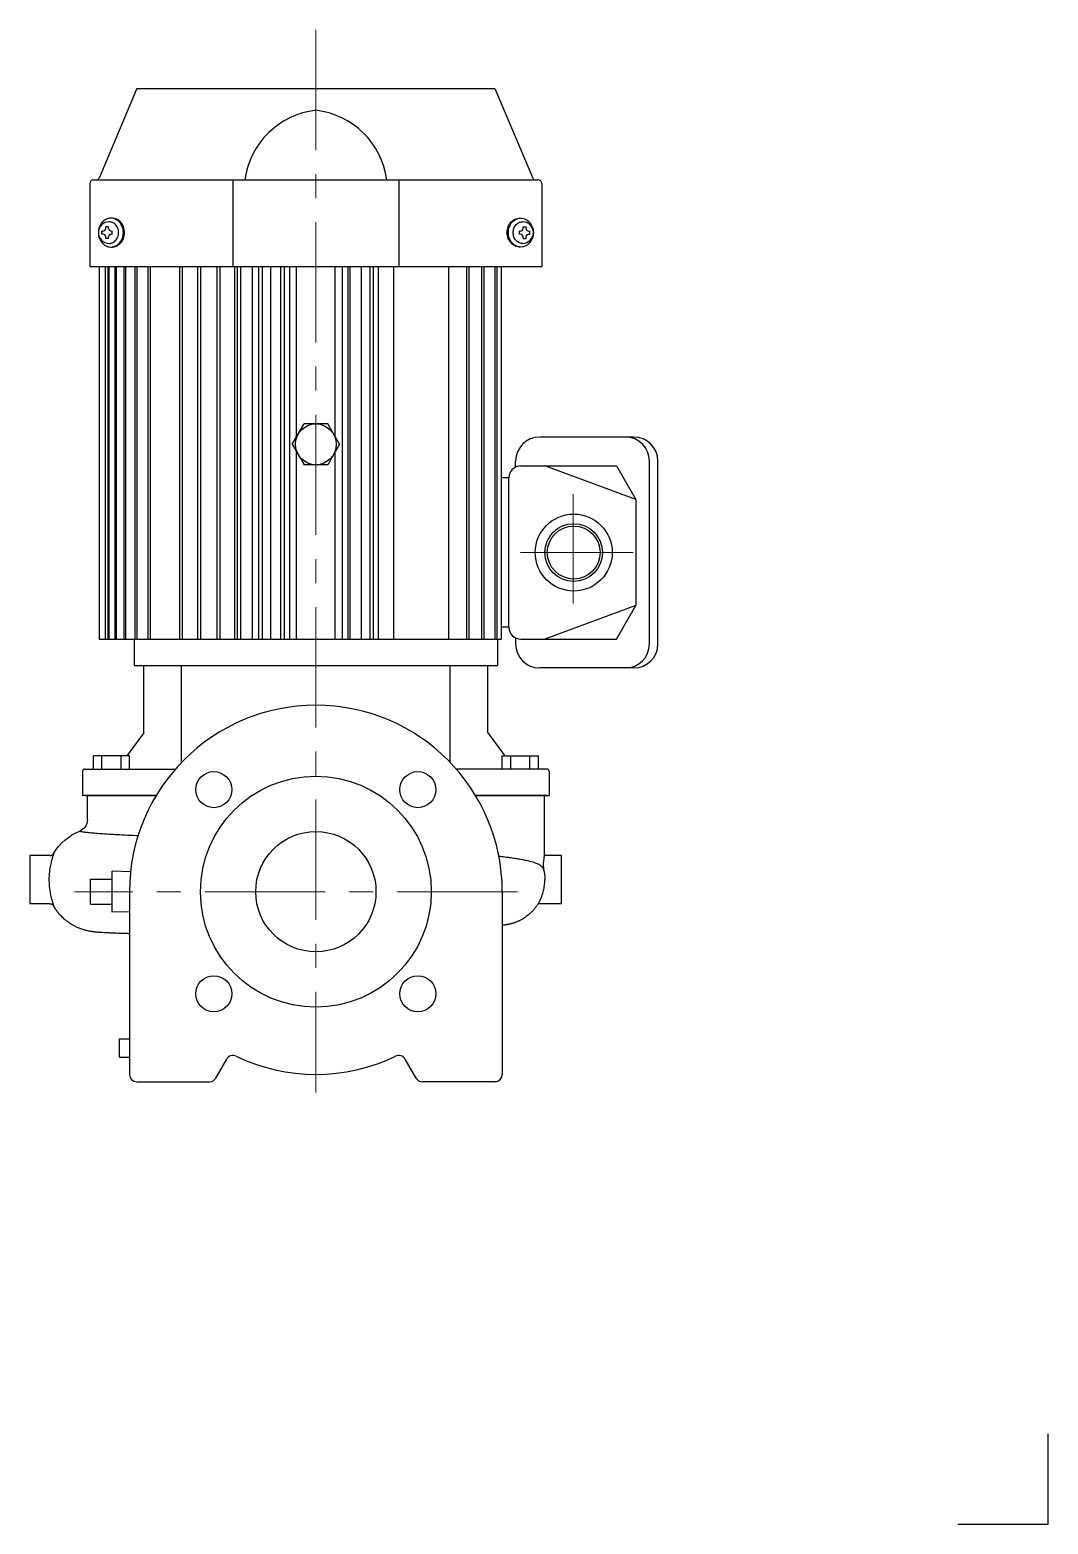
# Model space of a CAD drawing. Extents: x 0 to 1820, y 0 to 1285.
# Drawn here: x 1397 to 1820, y 0 to 621 of the extents above; entities that cross this region are included whole.
import ezdxf

# ---------------------------------------------------------------- set-up
doc = ezdxf.new("R2010")
doc.units = 0
doc.header["$LTSCALE"] = 40
doc.header["$MEASUREMENT"] = 0
doc.linetypes.add('CENTER', pattern=[2, 1.25, -0.25, 0.25, -0.25])
doc.layers.get('Defpoints').update_dxf_attribs({"color": 8, "linetype": 'CONTINUOUS'})
doc.layers.add('DETAIL', color=7, linetype='CONTINUOUS')

msp = doc.modelspace()

# ---------------------------------------------------------------- linework, layer by layer
at = {"layer": 'Defpoints'}
for p, q in [((1820, 0), (1820, 37.5)), ((1782.5, 0), (1820, 0))]:
    msp.add_line(p, q, dxfattribs=at)
at = {"layer": 'DETAIL', "color": 4, "linetype": 'CENTER', "lineweight": 13}
for p, q in [((1515.562, 621.266), (1515.562, 179.408)), ((1622.562, 428.199), (1622.562, 382.793)), ((1622.562, 428.199), (1622.562, 382.793)), ((1622.562, 428.199), (1622.562, 383.666)), ((1647.512, 403.953), (1600.619, 403.953)), ((1599.399, 262.953), (1415.215, 262.953))]:
    msp.add_line(p, q, dxfattribs=at)
at = {"layer": 'DETAIL'}
for p, q in [((1441.162, 596.953), (1425.421, 559.559)), ((1441.162, 596.953), (1589.962, 596.953)), ((1589.962, 596.953), (1605.702, 559.559)), ((1421.562, 557.353), (1421.562, 522.953)), ((1423.162, 558.953), (1607.962, 558.953)), ((1481.037, 558.953), (1481.037, 522.953)), ((1550.086, 558.953), (1550.086, 522.953)), ((1609.562, 557.353), (1609.562, 522.953)), ((1426.135, 540.507), (1425.839, 539.98)), ((1426.478, 540.995), (1426.135, 540.507)), ((1426.862, 541.439), (1426.478, 540.995)), ((1427.285, 541.834), (1426.862, 541.439)), ((1427.741, 542.176), (1427.285, 541.834)), ((1428.226, 542.461), (1427.741, 542.176)), ((1428.733, 542.686), (1428.226, 542.461)), ((1429.259, 542.849), (1428.733, 542.686)), ((1429.796, 542.947), (1429.259, 542.849)), ((1430.046, 541.455), (1429.639, 541.48)), ((1430.339, 542.98), (1429.796, 542.947)), ((1430.448, 541.381), (1430.046, 541.455)), ((1430.882, 542.947), (1430.339, 542.98)), ((1430.841, 541.26), (1430.448, 541.381)), ((1431.15, 542.969), (1430.589, 542.973)), ((1431.221, 541.091), (1430.841, 541.26)), ((1431.419, 542.849), (1430.882, 542.947)), ((1431.707, 542.896), (1431.15, 542.969)), ((1431.584, 540.877), (1431.221, 541.091)), ((1431.945, 542.686), (1431.419, 542.849)), ((1431.925, 540.62), (1431.584, 540.877)), ((1432.253, 542.753), (1431.707, 542.896)), ((1432.242, 540.324), (1431.925, 540.62)), ((1432.452, 542.461), (1431.945, 542.686)), ((1432.784, 542.544), (1432.253, 542.753)), ((1432.937, 542.176), (1432.452, 542.461)), ((1433.291, 542.27), (1432.784, 542.544)), ((1433.393, 541.834), (1432.937, 542.176)), ((1433.771, 541.934), (1433.291, 542.27)), ((1433.816, 541.439), (1433.393, 541.834)), ((1434.216, 541.54), (1433.771, 541.934)), ((1434.2, 540.995), (1433.816, 541.439)), ((1434.543, 540.507), (1434.2, 540.995)), ((1434.622, 541.094), (1434.216, 541.54)), ((1434.839, 539.98), (1434.543, 540.507)), ((1434.983, 540.599), (1434.622, 541.094)), ((1435.297, 540.063), (1434.983, 540.599)), ((1595.826, 540.063), (1596.14, 540.599)), ((1596.14, 540.599), (1596.502, 541.094)), ((1596.284, 539.98), (1596.581, 540.507)), ((1596.502, 541.094), (1596.907, 541.54)), ((1596.581, 540.507), (1596.923, 540.995)), ((1596.907, 541.54), (1597.353, 541.934)), ((1596.923, 540.995), (1597.307, 541.439)), ((1597.307, 541.439), (1597.73, 541.834)), ((1597.353, 541.934), (1597.832, 542.27)), ((1597.73, 541.834), (1598.186, 542.176)), ((1597.832, 542.27), (1598.339, 542.544)), ((1598.186, 542.176), (1598.671, 542.461)), ((1598.339, 542.544), (1598.87, 542.753)), ((1598.671, 542.461), (1599.179, 542.686)), ((1598.87, 542.753), (1599.417, 542.896)), ((1598.881, 540.324), (1599.198, 540.62)), ((1599.179, 542.686), (1599.704, 542.849)), ((1599.198, 540.62), (1599.539, 540.877)), ((1599.417, 542.896), (1599.974, 542.969)), ((1599.539, 540.877), (1599.902, 541.091)), ((1599.704, 542.849), (1600.241, 542.947)), ((1599.902, 541.091), (1600.282, 541.26)), ((1599.974, 542.969), (1600.534, 542.973)), ((1600.241, 542.947), (1600.784, 542.98)), ((1600.282, 541.26), (1600.675, 541.381)), ((1600.675, 541.381), (1601.078, 541.455)), ((1600.784, 542.98), (1601.327, 542.947)), ((1601.078, 541.455), (1601.484, 541.48)), ((1601.327, 542.947), (1601.865, 542.849)), ((1601.865, 542.849), (1602.39, 542.686)), ((1602.39, 542.686), (1602.898, 542.461)), ((1602.898, 542.461), (1603.382, 542.176)), ((1603.382, 542.176), (1603.838, 541.834)), ((1603.838, 541.834), (1604.261, 541.439)), ((1604.261, 541.439), (1604.646, 540.995)), ((1604.646, 540.995), (1604.988, 540.507)), ((1604.988, 540.507), (1605.284, 539.98)), ((1425.171, 537.607), (1425.143, 536.98)), ((1425.143, 536.98), (1425.171, 536.353)), ((1425.256, 538.227), (1425.171, 537.607)), ((1425.171, 536.353), (1425.256, 535.732)), ((1425.397, 538.834), (1425.256, 538.227)), ((1425.256, 535.732), (1425.397, 535.126)), ((1425.592, 539.42), (1425.397, 538.834)), ((1425.397, 535.126), (1425.592, 534.539)), ((1425.839, 539.98), (1425.592, 539.42)), ((1425.592, 534.539), (1425.839, 533.98)), ((1426.987, 537.553), (1426.637, 537.553)), ((1426.637, 536.353), (1426.637, 537.553)), ((1426.987, 536.353), (1426.637, 536.353)), ((1429.387, 539.403), (1428.187, 539.403)), ((1428.187, 538.753), (1428.187, 539.403)), ((1428.187, 534.503), (1428.187, 535.153)), ((1429.387, 534.503), (1428.187, 534.503)), ((1429.387, 538.753), (1429.387, 539.403)), ((1429.387, 534.503), (1429.387, 535.153)), ((1430.587, 537.553), (1430.937, 537.553)), ((1430.587, 536.353), (1430.937, 536.353)), ((1430.937, 536.353), (1430.937, 537.553)), ((1432.53, 539.991), (1432.242, 540.324)), ((1432.786, 539.625), (1432.53, 539.991)), ((1432.53, 533.969), (1432.786, 534.335)), ((1433.008, 539.23), (1432.786, 539.625)), ((1432.786, 534.335), (1433.008, 534.73)), ((1433.193, 538.81), (1433.008, 539.23)), ((1433.008, 534.73), (1433.193, 535.15)), ((1433.339, 538.37), (1433.193, 538.81)), ((1433.193, 535.15), (1433.339, 535.589)), ((1433.444, 537.915), (1433.339, 538.37)), ((1433.339, 535.589), (1433.444, 536.044)), ((1433.508, 537.45), (1433.444, 537.915)), ((1433.444, 536.044), (1433.508, 536.509)), ((1433.529, 536.98), (1433.508, 537.45)), ((1433.508, 536.509), (1433.529, 536.98)), ((1435.086, 539.42), (1434.839, 539.98)), ((1434.839, 533.98), (1435.086, 534.539)), ((1435.281, 538.834), (1435.086, 539.42)), ((1435.086, 534.539), (1435.281, 535.126)), ((1435.421, 538.227), (1435.281, 538.834)), ((1435.281, 535.126), (1435.421, 535.732)), ((1435.559, 539.49), (1435.297, 540.063)), ((1435.297, 533.897), (1435.559, 534.469)), ((1435.506, 537.607), (1435.421, 538.227)), ((1435.421, 535.732), (1435.506, 536.353)), ((1435.535, 536.98), (1435.506, 537.607)), ((1435.506, 536.353), (1435.535, 536.98)), ((1435.765, 538.889), (1435.559, 539.49)), ((1435.559, 534.469), (1435.765, 535.071)), ((1435.915, 538.265), (1435.765, 538.889)), ((1435.765, 535.071), (1435.915, 535.695)), ((1436.005, 537.626), (1435.915, 538.265)), ((1435.915, 535.695), (1436.005, 536.334)), ((1436.035, 536.98), (1436.005, 537.626)), ((1436.005, 536.334), (1436.035, 536.98)), ((1595.088, 536.98), (1595.118, 537.626)), ((1595.118, 536.334), (1595.088, 536.98)), ((1595.118, 537.626), (1595.208, 538.265)), ((1595.208, 535.695), (1595.118, 536.334)), ((1595.208, 538.265), (1595.358, 538.889)), ((1595.358, 535.071), (1595.208, 535.695)), ((1595.358, 538.889), (1595.565, 539.49)), ((1595.565, 534.469), (1595.358, 535.071)), ((1595.565, 539.49), (1595.826, 540.063)), ((1595.826, 533.897), (1595.565, 534.469)), ((1595.588, 536.98), (1595.617, 537.607)), ((1595.617, 536.353), (1595.588, 536.98)), ((1595.617, 537.607), (1595.702, 538.227)), ((1595.702, 535.732), (1595.617, 536.353)), ((1595.702, 538.227), (1595.843, 538.834)), ((1595.843, 535.126), (1595.702, 535.732)), ((1595.843, 538.834), (1596.037, 539.42)), ((1596.037, 534.539), (1595.843, 535.126)), ((1596.037, 539.42), (1596.284, 539.98)), ((1596.284, 533.98), (1596.037, 534.539)), ((1597.594, 536.98), (1597.616, 537.45)), ((1597.616, 536.509), (1597.594, 536.98)), ((1597.616, 537.45), (1597.679, 537.915)), ((1597.679, 536.044), (1597.616, 536.509)), ((1597.679, 537.915), (1597.785, 538.37)), ((1597.785, 535.589), (1597.679, 536.044)), ((1597.785, 538.37), (1597.931, 538.81)), ((1597.931, 535.15), (1597.785, 535.589)), ((1597.931, 538.81), (1598.115, 539.23)), ((1598.115, 534.73), (1597.931, 535.15)), ((1598.115, 539.23), (1598.337, 539.625)), ((1598.337, 534.335), (1598.115, 534.73)), ((1598.337, 539.625), (1598.593, 539.991)), ((1598.593, 533.969), (1598.337, 534.335)), ((1598.593, 539.991), (1598.881, 540.324)), ((1600.186, 536.353), (1600.186, 537.553)), ((1600.536, 537.553), (1600.186, 537.553)), ((1600.536, 536.353), (1600.186, 536.353)), ((1601.736, 539.403), (1602.936, 539.403)), ((1601.736, 538.753), (1601.736, 539.403)), ((1601.736, 534.503), (1601.736, 535.153)), ((1601.736, 534.503), (1602.936, 534.503)), ((1602.936, 538.753), (1602.936, 539.403)), ((1602.936, 534.503), (1602.936, 535.153)), ((1604.136, 537.553), (1604.486, 537.553)), ((1604.136, 536.353), (1604.486, 536.353)), ((1604.486, 536.353), (1604.486, 537.553)), ((1605.284, 539.98), (1605.531, 539.42)), ((1605.531, 534.539), (1605.284, 533.98)), ((1605.531, 539.42), (1605.726, 538.834)), ((1605.726, 535.126), (1605.531, 534.539)), ((1605.726, 538.834), (1605.867, 538.227)), ((1605.867, 535.732), (1605.726, 535.126)), ((1605.867, 538.227), (1605.952, 537.607)), ((1605.952, 536.353), (1605.867, 535.732)), ((1605.952, 537.607), (1605.98, 536.98)), ((1605.98, 536.98), (1605.952, 536.353)), ((1425.839, 533.98), (1426.135, 533.453)), ((1426.135, 533.453), (1426.478, 532.965)), ((1426.478, 532.965), (1426.862, 532.521)), ((1426.862, 532.521), (1427.285, 532.126)), ((1427.285, 532.126), (1427.741, 531.784)), ((1427.741, 531.784), (1428.226, 531.499)), ((1428.226, 531.499), (1428.733, 531.273)), ((1428.733, 531.273), (1429.259, 531.111)), ((1429.259, 531.111), (1429.796, 531.013)), ((1429.639, 532.48), (1430.046, 532.504)), ((1429.796, 531.013), (1430.339, 530.98)), ((1430.046, 532.504), (1430.448, 532.578)), ((1430.339, 530.98), (1430.882, 531.013)), ((1430.448, 532.578), (1430.841, 532.7)), ((1430.589, 530.987), (1431.15, 530.991)), ((1430.841, 532.7), (1431.221, 532.869)), ((1430.882, 531.013), (1431.419, 531.111)), ((1431.15, 530.991), (1431.707, 531.064)), ((1431.221, 532.869), (1431.584, 533.083)), ((1431.419, 531.111), (1431.945, 531.273)), ((1431.584, 533.083), (1431.925, 533.339)), ((1431.707, 531.064), (1432.253, 531.206)), ((1431.925, 533.339), (1432.242, 533.636)), ((1431.945, 531.273), (1432.452, 531.499)), ((1432.242, 533.636), (1432.53, 533.969)), ((1432.253, 531.206), (1432.784, 531.416)), ((1432.452, 531.499), (1432.937, 531.784)), ((1432.784, 531.416), (1433.291, 531.69)), ((1432.937, 531.784), (1433.393, 532.126)), ((1433.291, 531.69), (1433.771, 532.026)), ((1433.393, 532.126), (1433.816, 532.521)), ((1433.771, 532.026), (1434.216, 532.419)), ((1433.816, 532.521), (1434.2, 532.965)), ((1434.2, 532.965), (1434.543, 533.453)), ((1434.216, 532.419), (1434.622, 532.866)), ((1434.543, 533.453), (1434.839, 533.98)), ((1434.622, 532.866), (1434.983, 533.36)), ((1434.983, 533.36), (1435.297, 533.897)), ((1596.14, 533.36), (1595.826, 533.897)), ((1596.502, 532.866), (1596.14, 533.36)), ((1596.581, 533.453), (1596.284, 533.98)), ((1596.907, 532.419), (1596.502, 532.866)), ((1596.923, 532.965), (1596.581, 533.453)), ((1597.353, 532.026), (1596.907, 532.419)), ((1597.307, 532.521), (1596.923, 532.965)), ((1597.73, 532.126), (1597.307, 532.521)), ((1597.832, 531.69), (1597.353, 532.026)), ((1598.186, 531.784), (1597.73, 532.126)), ((1598.339, 531.416), (1597.832, 531.69)), ((1598.671, 531.499), (1598.186, 531.784)), ((1598.87, 531.206), (1598.339, 531.416)), ((1598.881, 533.636), (1598.593, 533.969)), ((1599.179, 531.273), (1598.671, 531.499)), ((1599.417, 531.064), (1598.87, 531.206)), ((1599.198, 533.339), (1598.881, 533.636)), ((1599.704, 531.111), (1599.179, 531.273)), ((1599.539, 533.083), (1599.198, 533.339)), ((1599.974, 530.991), (1599.417, 531.064)), ((1599.902, 532.869), (1599.539, 533.083)), ((1600.241, 531.013), (1599.704, 531.111)), ((1600.282, 532.7), (1599.902, 532.869)), ((1600.534, 530.987), (1599.974, 530.991)), ((1600.784, 530.98), (1600.241, 531.013)), ((1600.675, 532.578), (1600.282, 532.7)), ((1601.078, 532.504), (1600.675, 532.578)), ((1601.327, 531.013), (1600.784, 530.98)), ((1601.484, 532.48), (1601.078, 532.504)), ((1601.865, 531.111), (1601.327, 531.013)), ((1602.39, 531.273), (1601.865, 531.111)), ((1602.898, 531.499), (1602.39, 531.273)), ((1603.382, 531.784), (1602.898, 531.499)), ((1603.838, 532.126), (1603.382, 531.784)), ((1604.261, 532.521), (1603.838, 532.126)), ((1604.646, 532.965), (1604.261, 532.521)), ((1604.988, 533.453), (1604.646, 532.965)), ((1605.284, 533.98), (1604.988, 533.453)), ((1421.562, 522.953), (1609.562, 522.953)), ((1425.478, 522.953), (1425.478, 367.953)), ((1428.024, 522.953), (1428.024, 367.953)), ((1429.128, 522.953), (1429.128, 367.953)), ((1429.534, 522.953), (1429.534, 367.953)), ((1431.942, 522.953), (1431.942, 367.953)), ((1432.496, 522.953), (1432.496, 367.953)), ((1435.671, 522.953), (1435.671, 367.953)), ((1436.368, 522.953), (1436.368, 367.953)), ((1440.276, 522.953), (1440.276, 367.953)), ((1441.108, 522.953), (1441.108, 367.953)), ((1445.719, 522.953), (1445.719, 367.953)), ((1446.657, 522.953), (1446.657, 367.953)), ((1458.804, 522.953), (1458.804, 367.953)), ((1459.969, 522.953), (1459.969, 367.953)), ((1466.317, 522.953), (1466.317, 367.953)), ((1467.57, 522.953), (1467.57, 367.953)), ((1474.361, 522.953), (1474.361, 367.953)), ((1475.705, 522.953), (1475.705, 367.953)), ((1481.729, 522.953), (1481.729, 367.953)), ((1482.873, 522.953), (1482.873, 367.953)), ((1484.273, 522.953), (1484.273, 367.953)), ((1489.079, 522.953), (1489.079, 367.953)), ((1491.73, 522.953), (1491.73, 367.953)), ((1493.181, 522.953), (1493.181, 367.953)), ((1496.72, 522.953), (1496.72, 367.953)), ((1500.855, 522.953), (1500.855, 367.953)), ((1502.338, 522.953), (1502.338, 367.953)), ((1504.567, 522.953), (1504.567, 367.953)), ((1507.562, 452.089), (1507.562, 522.953)), ((1523.562, 452.089), (1523.562, 522.953)), ((1526.557, 522.953), (1526.557, 367.953)), ((1528.788, 522.953), (1528.788, 367.953)), ((1529.641, 522.953), (1529.641, 367.953)), ((1534.403, 522.953), (1534.403, 367.953)), ((1537.945, 522.953), (1537.945, 367.953)), ((1539.391, 522.953), (1539.391, 367.953)), ((1541.429, 522.953), (1541.429, 367.953)), ((1547.903, 522.953), (1547.903, 367.953)), ((1570.758, 522.953), (1570.758, 367.953)), ((1578.15, 522.953), (1578.15, 367.953)), ((1579.216, 522.953), (1579.216, 367.953)), ((1584.475, 522.953), (1584.475, 367.953)), ((1585.41, 522.953), (1585.41, 367.953)), ((1590.031, 522.953), (1590.031, 367.953)), ((1590.832, 522.953), (1590.832, 367.953)), ((1592.562, 522.953), (1592.562, 367.953)), ((1505.762, 448.953), (1510.639, 457.453)), ((1520.484, 457.453), (1510.639, 457.453)), ((1525.362, 448.953), (1520.484, 457.453)), ((1505.762, 448.953), (1510.639, 440.453)), ((1507.562, 448.953), (1507.562, 449.08)), ((1525.362, 448.953), (1520.484, 440.453)), ((1647.767, 451.953), (1608.611, 451.953)), ((1507.562, 367.953), (1507.562, 445.816)), ((1523.562, 367.953), (1523.562, 445.816)), ((1598.611, 439.464), (1598.611, 441.953)), ((1654.256, 365.953), (1654.256, 441.953)), ((1657.767, 365.953), (1657.767, 441.953)), ((1520.484, 440.453), (1510.639, 440.453)), ((1595.767, 434.953), (1592.767, 434.953)), ((1595.767, 372.953), (1595.767, 434.953)), ((1600.767, 439.953), (1640.526, 439.953)), ((1648.53, 425.953), (1610.824, 439.953)), ((1640.526, 439.953), (1648.53, 425.953)), ((1648.53, 425.953), (1648.53, 381.953)), ((1648.53, 381.953), (1610.824, 367.953)), ((1640.526, 367.953), (1648.53, 381.953)), ((1595.767, 372.953), (1592.767, 372.953)), ((1425.478, 367.953), (1592.562, 367.953)), ((1440.062, 367.953), (1440.062, 356.953)), ((1591.062, 367.953), (1591.062, 356.953)), ((1598.611, 368.441), (1598.611, 365.953)), ((1600.767, 367.953), (1640.526, 367.953)), ((1440.062, 356.953), (1591.062, 356.953)), ((1444.098, 328.953), (1444.098, 356.953)), ((1459.695, 316.666), (1459.695, 356.953)), ((1571.428, 316.666), (1571.428, 356.953)), ((1587.025, 328.953), (1587.025, 356.953)), ((1647.767, 355.953), (1608.611, 355.953)), ((1444.098, 328.953), (1437.027, 319.453)), ((1587.025, 328.953), (1594.096, 319.453)), ((1423.062, 313.953), (1423.062, 319.453)), ((1438.062, 319.453), (1423.062, 319.453)), ((1426.562, 313.953), (1426.562, 319.453)), ((1434.562, 313.953), (1434.562, 319.453)), ((1438.062, 313.953), (1438.062, 319.453)), ((1593.062, 319.453), (1608.062, 319.453)), ((1593.062, 313.953), (1593.062, 319.453)), ((1596.562, 313.953), (1596.562, 319.453)), ((1604.562, 313.953), (1604.562, 319.453)), ((1608.062, 313.953), (1608.062, 319.453)), ((1418.562, 312.953), (1418.562, 302.953)), ((1419.562, 313.953), (1457.207, 313.953)), ((1611.562, 313.953), (1573.916, 313.953)), ((1612.562, 312.953), (1612.562, 302.953)), ((1449.182, 302.953), (1418.562, 302.953)), ((1420.562, 292.791), (1420.562, 302.953)), ((1581.941, 302.953), (1612.562, 302.953)), ((1610.562, 277.953), (1610.562, 302.953)), ((1420.562, 292.791), (1420.562, 292.783)), ((1420.562, 292.791), (1420.562, 292.783)), ((1396.667, 277.953), (1396.667, 257.953)), ((1404.917, 277.953), (1396.667, 277.953)), ((1617.652, 277.953), (1610.562, 277.953)), ((1617.652, 257.953), (1617.652, 277.953)), ((1421.916, 268.165), (1430.916, 268.165)), ((1421.916, 257.74), (1421.916, 268.165)), ((1438.507, 271.254), (1430.916, 271.491)), ((1430.916, 254.414), (1430.916, 271.491)), ((1438.062, 262.953), (1438.062, 186.953)), ((1593.062, 262.953), (1593.062, 186.953)), ((1404.917, 257.953), (1396.667, 257.953)), ((1406.346, 257.316), (1406.344, 257.319)), ((1406.653, 256.969), (1406.595, 256.839)), ((1421.916, 257.74), (1430.916, 257.74)), ((1617.652, 257.953), (1607.976, 257.953)), ((1438.062, 254.637), (1430.916, 254.414)), ((1433.935, 194.15), (1433.935, 201.75)), ((1433.935, 201.75), (1438.062, 201.75)), ((1433.935, 194.15), (1438.062, 194.15)), ((1473.928, 185.453), (1478.497, 193.368)), ((1557.196, 185.453), (1552.626, 193.368)), ((1441.062, 183.953), (1471.33, 183.953)), ((1590.062, 183.953), (1559.794, 183.953))]:
    msp.add_line(p, q, dxfattribs=at)
at = {"layer": 'DETAIL', "linetype": 'Continuous'}
for p, q in [((1419.562, 302.953), (1449.182, 302.953)), ((1611.562, 302.953), (1581.941, 302.953))]:
    msp.add_line(p, q, dxfattribs=at)
at = {"layer": 'DETAIL'}
for centre, radius in [((1515.562, 448.953), 8.5), ((1622.767, 403.953), 16), ((1622.767, 403.953), 12), ((1622.767, 403.953), 11), ((1473.135, 305.379), 7.5), ((1515.562, 262.953), 48), ((1557.988, 305.379), 7.5), ((1515.562, 262.953), 25), ((1473.135, 220.526), 7.5), ((1557.988, 220.526), 7.5)]:
    msp.add_circle(centre, radius, dxfattribs=at)
for centre, radius, start, end in [((1519.45, 554.334), 33.735, 96.619032, 172.131396), ((1511.673, 554.334), 33.735, 7.868604, 83.380968), ((1424.502, 559.953), 1, 270, 336.838398), ((1606.621, 559.953), 1, 203.161602, 270), ((1423.162, 557.353), 1.6, 90, 180), ((1607.962, 557.353), 1.6, 0, 90), ((1429.639, 536.98), 4.5, 90, 270), ((1601.484, 536.98), 4.5, 270, 90), ((1426.987, 538.753), 1.2, 270, 0), ((1426.987, 535.153), 1.2, 0, 90), ((1430.587, 538.753), 1.2, 180, 270), ((1430.587, 535.153), 1.2, 90, 180), ((1600.536, 538.753), 1.2, 270, 0), ((1600.536, 535.153), 1.2, 0, 90), ((1604.136, 538.753), 1.2, 180, 270), ((1604.136, 535.153), 1.2, 90, 180), ((1608.611, 441.953), 10, 90, 180), ((1644.256, 441.953), 10, 0, 90), ((1647.767, 441.953), 10, 0, 90), ((1600.767, 434.953), 5, 90, 180), ((1600.767, 372.953), 5, 180, 270), ((1608.611, 365.953), 10, 180, 270), ((1644.256, 365.953), 10, 270, 0), ((1647.767, 365.953), 10, 270, 0), ((1515.562, 262.953), 77.5, 0, 180), ((1419.562, 312.953), 1, 90, 180), ((1611.562, 312.953), 1, 0, 90), ((1404.929, 279.949), 2, 270.050563, 329.590706), ((1614.153, 273.083), 3.974, 176.886149, 192.337971), ((1481.095, 191.868), 3, 64.133174, 150), ((1515.562, 262.953), 76, 244.133174, 295.866826), ((1550.028, 191.868), 3, 30, 115.866826), ((1441.062, 186.953), 3, 180, 270), ((1590.062, 186.953), 3, 270, 0), ((1471.33, 186.953), 3, 270, 330), ((1559.794, 186.953), 3, 210, 270)]:
    msp.add_arc(centre, radius, start, end, dxfattribs=at)
at = {"layer": 'DETAIL', "extrusion": (0, 0, -1)}
for centre, radius, start, end in [((-1425.364, 267.954), 21.696, 30.41275, 68.455266), ((-1706.613, 267.837), 96.583, 3.241722, 6.011667), ((-1590.013, 267.87), 20.723, 167.843724, 179.772096)]:
    msp.add_arc(centre, radius, start, end, dxfattribs=at)
msp.add_ellipse((1415.562, 292.783), major_axis=(-4.977, -0.48), ratio=0.9995738, start_param=3.2378638, end_param=4.4329269, dxfattribs=at)
at = {"layer": 'DETAIL'}
for points, knots in [([(1441.615, 286.151), (1441.294, 286.166), (1439.384, 286.257), (1436.131, 286.416), (1432.095, 286.633), (1428.508, 286.847), (1425.352, 287.064), (1422.698, 287.279), (1420.84, 287.463), (1419.723, 287.598), (1418.942, 287.706), (1418.377, 287.801), (1417.93, 287.897), (1417.703, 287.961), (1417.58, 288.006), (1417.519, 288.032), (1417.481, 288.052), (1417.428, 288.085), (1417.405, 288.11), (1417.396, 288.134)], [7.6121075, 7.6121075, 7.6121075, 7.6121075, 9.1095115, 16.6057021, 23.7692265, 31.2517246, 38.7268094, 46.1937963, 53.6549944, 58.1931644, 60.785592, 65.6456436, 68.8468868, 71.9687326, 73.3095474, 74.3737478, 75.29915, 75.9128797, 78.6327434, 78.6327434, 78.6327434, 78.6327434]), ([(1404.733, 267.953), (1404.733, 268.572), (1404.771, 269.785), (1404.954, 271.829), (1405.245, 273.633), (1405.573, 275.106), (1405.891, 276.328), (1406.185, 277.293), (1406.468, 278.162), (1406.661, 278.743), (1406.681, 278.919), (1406.653, 278.937)], [0, 0, 0, 0, 1.9257417, 3.7707837, 6.5528128, 8.1752622, 9.5756657, 11.948208, 13.2837706, 15.5509463, 17.728831, 17.728831, 17.728831, 17.728831]), ([(1610.271, 272.234), (1610.214, 272.364), (1610.063, 272.653), (1609.717, 273.124), (1609.251, 273.558), (1608.577, 274.029), (1607.555, 274.575), (1605.801, 275.228), (1603.586, 275.802), (1601.615, 276.2), (1600.075, 276.473), (1598.925, 276.655), (1597.773, 276.824), (1596.946, 276.939), (1596.095, 277.054), (1595.226, 277.17), (1594.165, 277.306), (1592.943, 277.458), (1592.098, 277.56), (1591.663, 277.611)], [9.958766, 9.958766, 9.958766, 9.958766, 12.0645009, 14.8843445, 18.8398264, 21.2664641, 25.8037601, 32.7312742, 40.1024269, 44.7066848, 47.1536494, 50.5062607, 52.0237746, 54.1412294, 55.3512427, 56.8613838, 58.9727463, 61.0787441, 63.2526232, 63.2526232, 63.2526232, 63.2526232]), ([(1406.653, 256.969), (1406.671, 256.981), (1406.675, 257.037), (1406.638, 257.198), (1406.585, 257.382), (1406.463, 257.762), (1406.217, 258.503), (1405.865, 259.662), (1405.451, 261.282), (1405.077, 263.174), (1404.798, 265.536), (1404.733, 267.134), (1404.733, 267.953)], [0, 0, 0, 0, 1.420294, 1.9888565, 2.8431285, 3.8426367, 5.7631091, 8.2063925, 9.9716264, 12.763686, 15.1852331, 17.7287089, 17.7287089, 17.7287089, 17.7287089]), ([(1608.795, 259.413), (1608.949, 259.716), (1609.403, 260.693), (1609.945, 262.254), (1610.407, 264.237), (1610.63, 265.703), (1610.721, 267.104), (1610.734, 267.711), (1610.735, 267.953)], [5.8257147, 5.8257147, 5.8257147, 5.8257147, 7.6339416, 10.9338025, 12.0415721, 14.4562191, 15.5522005, 16.2777256, 16.2777256, 16.2777256, 16.2777256]), ([(1404.917, 257.953), (1405.043, 257.953), (1405.298, 257.928), (1405.621, 257.831), (1405.86, 257.715), (1406.032, 257.606), (1406.154, 257.511), (1406.232, 257.44), (1406.265, 257.407), (1406.277, 257.394)], [0, 0, 0, 0, 0.3951474, 0.8021476, 1.0900171, 1.3263199, 1.600644, 1.825987, 2.0025793, 2.0025793, 2.0025793, 2.0025793]), ([(1438.062, 245.471), (1437.522, 245.487), (1436.237, 245.527), (1433.793, 245.608), (1431.668, 245.687), (1430.049, 245.755), (1428.585, 245.821), (1427.22, 245.892), (1425.991, 245.97), (1425.268, 246.022), (1424.599, 246.077), (1423.906, 246.142), (1423.272, 246.214), (1422.777, 246.28), (1422.376, 246.338), (1421.821, 246.427), (1421.089, 246.565), (1420.318, 246.74), (1419.73, 246.893), (1419.101, 247.07), (1418.126, 247.378), (1416.79, 247.893), (1415.551, 248.477), (1414.594, 248.993), (1413.95, 249.376), (1413.507, 249.659), (1413.255, 249.825), (1413.039, 249.97), (1412.616, 250.264), (1411.907, 250.786), (1411.058, 251.485), (1410.248, 252.227), (1409.707, 252.77), (1409.332, 253.169), (1409.111, 253.412), (1408.892, 253.66), (1408.676, 253.912), (1408.464, 254.167), (1408.256, 254.425), (1408.052, 254.687), (1407.853, 254.951), (1407.657, 255.218), (1407.465, 255.488), (1407.278, 255.76), (1407.095, 256.036), (1406.916, 256.314), (1406.742, 256.594), (1406.572, 256.877), (1406.416, 257.144), (1406.32, 257.317), (1406.277, 257.394)], [18.9337118, 18.9337118, 18.9337118, 18.9337118, 22.0065051, 26.4516239, 34.2302359, 37.0087092, 39.2322263, 46.4642915, 49.8080413, 52.0424065, 54.2841084, 57.0771269, 59.3443866, 60.2098305, 61.0898843, 62.2994212, 63.8287509, 65.0438713, 65.7499649, 66.2023814, 67.4567631, 69.282453, 70.7928909, 71.7098872, 72.6222532, 73.0785028, 73.3067647, 73.5355042, 73.8678821, 74.8662815, 76.1948443, 77.1858962, 78.1735428, 78.5021951, 78.8307881, 79.1633446, 79.4958235, 79.8280281, 80.1601349, 80.4919705, 80.8236879, 81.155135, 81.4864474, 81.8175067, 82.1484597, 82.4792102, 82.8098878, 83.1404124, 83.4708976, 83.7360667, 83.7360667, 83.7360667, 83.7360667]), ([(1608.823, 259.469), (1608.751, 259.325), (1608.603, 259.039), (1608.332, 258.545), (1607.884, 257.786), (1607.261, 256.858), (1606.627, 256.04), (1606.165, 255.494), (1605.795, 255.078), (1605.192, 254.443), (1604.205, 253.516), (1603.143, 252.679), (1602.292, 252.098), (1601.827, 251.802), (1601.491, 251.599), (1601.084, 251.364), (1600.673, 251.14), (1600.186, 250.893), (1599.765, 250.693), (1599.339, 250.504), (1598.982, 250.355), (1598.622, 250.213), (1598.333, 250.104), (1597.97, 249.976), (1597.605, 249.854), (1597.164, 249.719), (1596.72, 249.595), (1596.349, 249.5), (1596.051, 249.43), (1595.828, 249.38), (1595.604, 249.333), (1595.38, 249.289), (1595.156, 249.247), (1594.931, 249.209), (1594.707, 249.173), (1594.482, 249.139), (1594.257, 249.108), (1594.068, 249.085), (1593.918, 249.068), (1593.804, 249.055), (1593.692, 249.044), (1593.581, 249.033), (1593.477, 249.024), (1593.372, 249.015), (1593.275, 249.007), (1593.166, 248.999), (1593.101, 248.995), (1593.064, 248.992), (1593.062, 248.992)], [0, 0, 0, 0, 0.4823844, 0.9659774, 1.6901494, 3.1280689, 4.3175224, 4.794604, 5.272198, 5.9892351, 7.4238116, 9.3306625, 10.0417736, 10.5141572, 10.9851734, 11.2202071, 11.9234813, 12.3909465, 12.8573507, 13.3228291, 13.7873745, 14.0193263, 14.4825886, 14.7138941, 15.1759122, 15.6370113, 16.0973104, 16.5566162, 16.7860108, 17.0151419, 17.2441795, 17.4729438, 17.7007318, 17.928242, 18.156193, 18.3839105, 18.6124705, 18.8420778, 18.957848, 19.0735841, 19.1914313, 19.30925, 19.4154088, 19.5215482, 19.6330143, 19.7444591, 19.8664351, 19.8743556, 19.8743556, 19.8743556, 19.8743556])]:
    msp.add_open_spline(points, degree=3, knots=knots, dxfattribs=at)
for points in [[(1404.93, 277.949), (1404.927, 277.951), (1404.922, 277.953), (1404.917, 277.953)], [(1404.917, 257.953), (1404.922, 257.953), (1404.926, 257.954), (1404.93, 257.956)]]:
    msp.add_open_spline(points, degree=3, dxfattribs=at)

doc.saveas('drawing.dxf')
